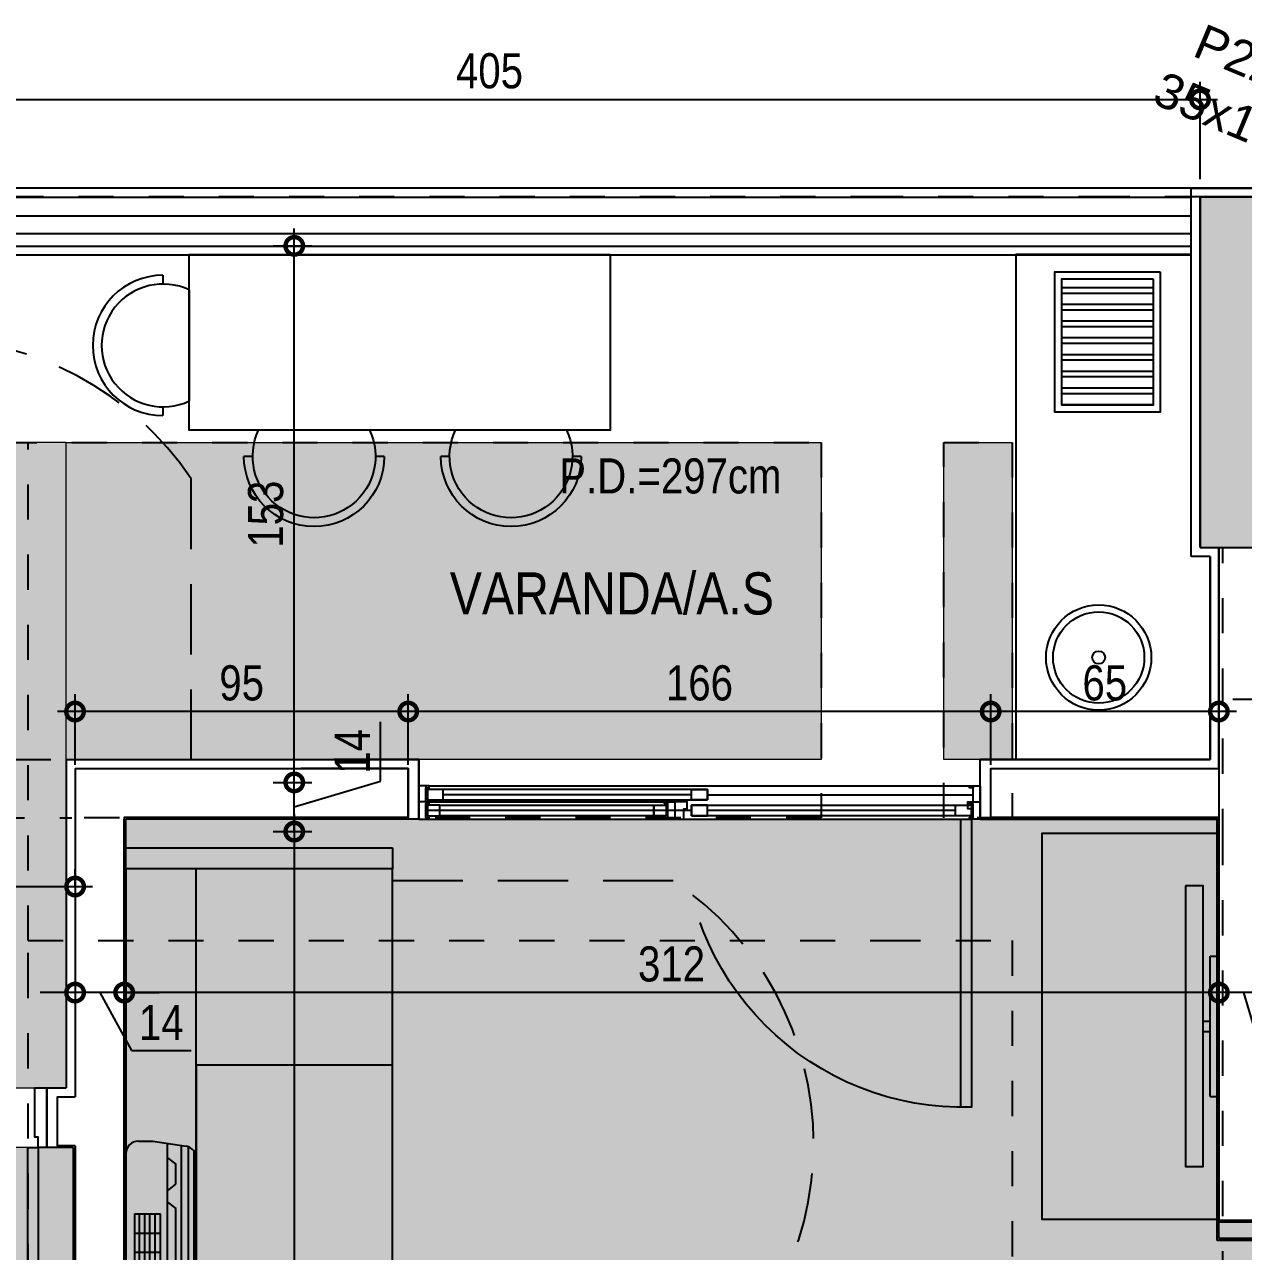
# Model space of a CAD drawing. Header units: metres. Extents: x -41 to 570, y -54 to 184.
# Drawn here: x 12.13 to 15.604, y 49.994 to 53.491 of the extents above; entities that cross this region are included whole.
import ezdxf
from ezdxf.enums import TextEntityAlignment as Align
from ezdxf.xclip import XClip

# ---------------------------------------------------------------- set-up
doc = ezdxf.new("R2010")
doc.units = ezdxf.units.M
doc.header["$XCLIPFRAME"] = 0
doc.linetypes.add('DASHEDX2', pattern=[1.5, 1, -0.5])
doc.linetypes.add('PUC$0$DASHEDX2', pattern=[1.5, 1, -0.5])
for name, color, linetype in [('1', 232, 'DASHEDX2'), ('12', 232, 'Continuous'), ('4', 2, 'Continuous'), ('9', 232, 'Continuous'), ('ARQ-DIM', 2, 'Continuous'), ('ARQ-TXT', 2, 'Continuous'), ('PUC$0$ARQ-ALV ACAB', 4, 'Continuous'), ('PUC$0$ARQ-ALV OSSO', 5, 'Continuous'), ('PUC$0$ARQ-AUX', 7, 'Continuous'), ('PUC$0$ARQ-AUX1', 1, 'Continuous'), ('PUC$0$ARQ-AUX1 @ 1', 1, 'Continuous'), ('PUC$0$ARQ-AUX2', 2, 'Continuous'), ('PUC$0$ARQ-CAX @ 1', 1, 'Continuous'), ('PUC$0$ARQ-ENCH', 1, 'Continuous'), ('PUC$0$ARQ-MOB', 7, 'Continuous'), ('PUC$0$ARQ-MOB @ 1', 7, 'Continuous'), ('PUC$0$ARQ-PRJ', 7, 'PUC$0$DASHEDX2'), ('PUC$0$MAUROAMARELO', 162, 'Continuous')]:
    doc.layers.add(name, color=color, linetype=linetype)
doc.layers.add('PUC$0$ARQ-FORRO', color=9, linetype='Continuous', lineweight=5)
doc.styles.add('Adesa', font='ARIALN.TTF')
doc.styles.get("Standard").update_dxf_attribs({"font": 'arial.ttf'})
doc.dimstyles.new('ADESA 1-0050', dxfattribs={"dimtxt": 0.1, "dimasz": 0.1, "dimexe": 0.05, "dimexo": 0.05, "dimgap": 0.03, "dimtad": 1, "dimdec": 1, "dimlfac": 100, "dimzin": 12, "dimtxsty": 'Adesa', "dimblk": 'DOTSMALL', "dimcen": 1, "dimdle": 0.05, "dimclrd": 1, "dimclre": 1, "dimclrt": 256, "dimazin": 3, "dimtm": 1e-09, "dimtfac": 1, "dimtdec": 1, "dimtmove": 1, "dimatfit": 0, "dimldrblk": 'DOTSMALL', "dimfxl": 0.8, "dimtvp": 2, "dimtolj": 1, "dimtzin": 0, "dimarcsym": 0})

# ---------------------------------------------------------------- blocks, each defined once
blk = doc.blocks.new('*U3362')
for points in [[(0, 0), (0, 0.8204), (-0.03, 0.8204), (-0.03, 0)], [(0.025, 0), (0, 0), (0, -0.03), (-0.01, -0.03), (-0.01, -0.17), (0.025, -0.17), (0.025, 0)], [(-0.845, 0), (-0.82, 0), (-0.82, -0.03), (-0.81, -0.03), (-0.81, -0.17), (-0.845, -0.17), (-0.845, 0)]]:
    blk.add_lwpolyline(points, close=True)
at = {"layer": 'PUC$0$ARQ-PRJ'}
blk.add_arc((-0.0237, 0.0242), 0.7967, 88.2987, 181.7401, dxfattribs=at)
blk = doc.blocks.new('*U3379')
at = {"color": 0, "linetype": 'ByBlock', "ltscale": 0.5}
for points in [[(0.02, -0.045), (0.03, -0.045), (0.03, -0.05), (0.02, -0.05), (0.02, -0.09), (0.03, -0.09), (0.03, -0.095), (0.02, -0.095), (0.02, -0.09), (0.03, -0.09), (0.03, -0.095), (0, -0.095), (0, 0), (0.03, 0), (0.03, -0.005), (0.02, -0.005), (0.02, -0.045)], [(1.58, -0.045), (1.57, -0.045), (1.57, -0.05), (1.58, -0.05), (1.58, -0.09), (1.57, -0.09), (1.57, -0.095), (1.58, -0.095), (1.58, -0.09), (1.57, -0.09), (1.57, -0.095), (1.6, -0.095), (1.6, 0), (1.57, 0), (1.57, -0.005), (1.58, -0.005), (1.58, -0.045)], [(0.025, -0.01), (0.07, -0.01), (0.07, -0.04), (0.025, -0.04)], [(0.8225, -0.01), (0.7775, -0.01), (0.7775, -0.04), (0.8225, -0.04)], [(0.7775, -0.055), (0.8225, -0.055), (0.8225, -0.085), (0.7775, -0.085)], [(1.575, -0.055), (1.53, -0.055), (1.53, -0.085), (1.575, -0.085)]]:
    blk.add_lwpolyline(points, close=True, dxfattribs=at)
at = {"color": 8, "linetype": 'ByBlock', "ltscale": 0.5}
for points in [[(1.57, 0), (0.03, 0)], [(0.8225, -0.025), (1.58, -0.025)], [(0.7775, -0.07), (0.02, -0.07)], [(1.57, -0.095), (0.03, -0.095)]]:
    blk.add_lwpolyline(points, dxfattribs=at)
at = {"color": 7, "linetype": 'ByBlock', "ltscale": 0.5}
for points in [[(0.8225, -0.01), (0.8225, -0.04), (0.025, -0.04), (0.025, -0.01)], [(0.7775, -0.055), (0.7775, -0.085), (1.575, -0.085), (1.575, -0.055)]]:
    blk.add_lwpolyline(points, close=True, dxfattribs=at)
for points in [[(0.07, -0.025), (0.7775, -0.025)], [(0.8225, -0.07), (1.53, -0.07)]]:
    blk.add_lwpolyline(points, dxfattribs=at)
blk = doc.blocks.new('PUC$0$pl apto tipo 1 puc')
at = {"layer": 'PUC$0$ARQ-ALV ACAB'}
for p, q in [((-30.7983, 3.0244, 0), (-26.7983, 3.0243, 0)), ((-26.7983, 2.8343, 0), (-30.7983, 2.8344, 0))]:
    blk.add_line(p, q, dxfattribs=at)
at = {"layer": 'PUC$0$ARQ-ALV ACAB', "elevation": 0}
for points in [[(-30.7983, 1.975), (-30.7983, 2.8352), (-30.7983, 2.8352), (-30.7983, 3.0244), (-31.1983, 3.0243), (-31.1983, 2.7546), (-31.4017, 2.7546), (-31.4017, 2.5747), (-31.2883, 2.5747)], [(-30.852, 1.396), (-30.852, 1.975)], [(-30.852, 1.975), (-30.7983, 1.975)], [(-31.0321, 1.795), (-31.0321, 0.1856), (-32.2266, 0.1856), (-32.2266, 0.2256), (-32.3866, 0.2256), (-32.3866, 0.1756), (-33.7899, 0.1756), (-33.7899, -0.0548), (-33.6399, -0.0548), (-33.6399, 0.0256), (-30.872, 0.0256)], [(-30.8721, 1.2258), (-30.1966, 1.2258), (-30.1966, 1.3958)], [(-30.852, 1.396), (-30.1966, 1.3958)], [(-27.592, 1.3958), (-28.5966, 1.3958), (-28.5966, 1.2258), (-27.762, 1.2258), (-27.762, 1.2258)], [(-27.592, 1.3958), (-27.592, 0.46)], [(-30.872, 0.0256), (-30.8721, 1.2258)], [(-27.612, 0.29), (-27.612, -0.6772), (-27.762, -0.6772), (-27.762, 1.2258)], [(-27.612, 0.29), (-27.5886, 0.29), (-27.5886, 0.29), (-27.5886, 0.29), (-27.537, 0.29), (-27.537, 0.46), (-27.592, 0.46)]]:
    blk.add_lwpolyline(points, dxfattribs=at)
at = {"layer": 'PUC$0$ARQ-ALV OSSO', "elevation": 0}
for points in [[(-30.8233, 2), (-30.8233, 2.8594), (-30.8233, 2.8594), (-30.8233, 2.9994), (-31.1733, 2.9993)], [(-30.8771, 1.371), (-30.8771, 2)], [(-30.8771, 1.2308), (-30.2266, 1.2308), (-30.2266, 1.3708), (-30.8771, 1.371)], [(-27.617, 1.3708), (-28.5666, 1.3708), (-28.5666, 1.2308), (-27.7571, 1.2308), (-27.757, 1.2258)], [(-27.617, 1.3708), (-27.617, 0.435)], [(-30.877, 0.0306), (-30.877, 1.2308)], [(-27.617, 0.295), (-27.617, -0.6722), (-27.757, -0.6722), (-27.757, 1.2258)], [(-31.0171, 1.0856), (-31.0171, 0.1706), (-32.2416, 0.1706), (-32.2416, 0.2206), (-32.3816, 0.2206), (-32.3816, 0.1706), (-33.7849, 0.1706), (-33.7849, -0.0498), (-33.6449, -0.0498), (-33.6449, 0.0306), (-30.877, 0.0306)], [(-27.617, 0.295), (-27.5886, 0.295), (-27.567, 0.295), (-27.567, 0.435), (-27.617, 0.435)]]:
    blk.add_lwpolyline(points, dxfattribs=at)
at = {"layer": 'PUC$0$ARQ-AUX', "elevation": 0}
for points in [[(-26.7983, 2.9993), (-30.7983, 2.9993)], [(-26.7983, 2.8593), (-30.7983, 2.8593)]]:
    blk.add_lwpolyline(points, dxfattribs=at)
at = {"layer": 'PUC$0$ARQ-AUX1'}
blk.add_lwpolyline([(-30.8233, 2.9993), (-30.8233, 2.9993)], close=True, dxfattribs=at)
at = {"layer": 'PUC$0$ARQ-AUX2', "elevation": 0}
for points in [[(-30.7983, 2.9445), (-26.7983, 2.9443)], [(-30.7983, 2.8945), (-26.7983, 2.8943)]]:
    blk.add_lwpolyline(points, dxfattribs=at)
at = {"layer": 'PUC$0$ARQ-AUX1 @ 1', "xscale": -1, "rotation": 180}
blk.add_blockref('*U3379', (-30.1966, 1.2258, 0), dxfattribs=at)
at = {"layer": 'PUC$0$ARQ-CAX @ 1', "rotation": 180}
blk.add_blockref('*U3362', (-27.512, 0.29, 0), dxfattribs=at)
blk = doc.blocks.new('*U3399')
for points in [[(-0.025, -0.1), (0, -0.1), (0, -0.07), (0.01, -0.07), (0.01, -0.05), (-0.025, -0.05), (-0.025, -0.1)], [(0.845, -0.1), (0.82, -0.1), (0.82, -0.07), (0.81, -0.07), (0.81, -0.05), (0.845, -0.05), (0.845, -0.1)], [(0, -0.1), (0, -0.9204), (0.03, -0.9204), (0.03, -0.1)]]:
    blk.add_lwpolyline(points, close=True)
at = {"layer": 'PUC$0$ARQ-PRJ'}
blk.add_arc((0.0237, -0.1242), 0.7967, 268.2987, 1.7401, dxfattribs=at)
blk = doc.blocks.new('*U3400')
at = {"color": 0, "linetype": 'ByBlock', "ltscale": 0.5}
for points in [[(0.02, -0.045), (0.02, -0.045), (0.02, -0.045), (0.02, -0.045), (0.02, -0.045), (0.02, -0.045), (0.02, -0.045), (0.02, -0.045), (0.02, -0.045), (0.03, -0.045), (0.03, -0.05), (0, -0.05), (0, 0), (0.03, 0), (0.03, -0.005), (0.02, -0.005), (0.02, -0.045)], [(0.71, -0.045), (0.71, -0.045), (0.71, -0.045), (0.71, -0.045), (0.71, -0.045), (0.71, -0.045), (0.71, -0.045), (0.71, -0.045), (0.71, -0.045), (0.7, -0.045), (0.7, -0.05), (0.73, -0.05), (0.73, 0), (0.7, 0), (0.7, -0.005), (0.71, -0.005), (0.71, -0.045)], [(0.025, -0.01), (0.06, -0.01), (0.06, -0.04), (0.025, -0.04)], [(0.705, -0.01), (0.67, -0.01), (0.67, -0.04), (0.705, -0.04)]]:
    blk.add_lwpolyline(points, close=True, dxfattribs=at)
at = {"color": 8, "linetype": 'ByBlock', "ltscale": 0.5}
for points in [[(0.7, 0), (0.03, 0)], [(0.7, -0.05), (0.03, -0.05)]]:
    blk.add_lwpolyline(points, dxfattribs=at)
at = {"color": 7, "linetype": 'ByBlock', "ltscale": 0.5}
blk.add_lwpolyline([(0.67, -0.01), (0.67, -0.04), (0.06, -0.04), (0.06, -0.01)], close=True, dxfattribs=at)
blk.add_lwpolyline([(0.06, -0.025), (0.67, -0.025)], dxfattribs=at)
blk = doc.blocks.new('PUC$0$ARQ-LAY-SOF')
at = {"layer": 'PUC$0$ARQ-MOB'}
for points in [[(0.2, 1.74), (0.2, 0.06), (0, 0.06), (0, 1.74)], [(0.76, 1.74), (0.76, 0.06), (0, 0.06), (0, 1.74)], [(0.76, 1.74), (0.76, 1.18), (0.2, 1.18), (0.2, 1.74)], [(0.76, 1.18), (0.76, 0.62), (0.2, 0.62), (0.2, 1.18)], [(0.76, 0), (0.76, 0.06), (0, 0.06), (0, 0)]]:
    blk.add_lwpolyline(points, close=True, dxfattribs=at)
blk = doc.blocks.new('PUC$0$BCO')
at = {"layer": 'PUC$0$ARQ-MOB'}
blk.add_line((-0.1581, 0), (0.1581, 0), dxfattribs=at)
for points in [[(-0.2, -0.075), (-0.175, -0.075)], [(0.175, -0.075), (0.2, -0.075)]]:
    blk.add_lwpolyline(points, dxfattribs=at)
for radius, start, end in [(0.175, 154.6231, 25.3769), (0.2, 180, 0)]:
    blk.add_arc((0, -0.075), radius, start, end, dxfattribs=at)
blk = doc.blocks.new('*U3414')
for p, q in [((-0.2, -0.02), (-0.2, 0)), ((0.2, -0.02), (0.2, 0)), ((-0.015, -0.04), (-0.015, -0.02)), ((0.015, -0.04), (0.015, -0.02))]:
    blk.add_line(p, q)
for points in [[(0.2, 0), (-0.2, 0)], [(0.2, -0.02), (-0.2, -0.02)]]:
    blk.add_lwpolyline(points)
blk.add_lwpolyline([(-0.4, -0.09), (0.4, -0.09), (0.4, -0.04), (-0.4, -0.04)], close=True)
blk = doc.blocks.new('PUC$0$layout pcd puc 1')
at = {"layer": 'PUC$0$ARQ-MOB'}
h = blk.add_hatch(dxfattribs=at)
h.set_pattern_fill('ANSI32', color=256, scale=0.005, angle=225)
h.set_pattern_definition([(180, (233.552257, -12.212465), (-3e-18, -0.047625), []), (180, (233.53638, -12.19659), (-3e-18, -0.047625), [])])
h.paths.add_polyline_path([(5.679, -0.1915), (5.679, 0.1685), (5.939, 0.1685), (5.9389, -0.1915)])
blk.add_lwpolyline([(5.4962, 1.3892), (5.9962, 1.3892), (5.9962, 2.4892), (5.4962, 2.4892)], close=True, dxfattribs=at)
at = {"layer": 'PUC$0$ARQ-MOB', "elevation": 0}
blk.add_lwpolyline([(5.5699, 0.5999), (5.57, -0.2602), (6.0699, -0.2603), (6.0699, 1.1792)], dxfattribs=at)
for points in [[(7.2257, -0.2601), (7.2257, 0.2399), (8.4257, 0.2399), (8.4257, -0.2601)], [(5.659, -0.2115), (5.659, 0.1885), (5.959, 0.1885), (5.9589, -0.2115)], [(5.679, -0.1915), (5.679, 0.1685), (5.939, 0.1685), (5.9389, -0.1915)]]:
    blk.add_lwpolyline(points, close=True, dxfattribs=at)
at = {"layer": 'PUC$0$ARQ-MOB'}
for radius in [0.15, 0.13, 0.0184]:
    blk.add_circle((5.8338, 0.8881, 0), radius, dxfattribs=at)
at = {"layer": 'PUC$0$ARQ-MOB', "xscale": -1}
blk.add_blockref('PUC$0$ARQ-LAY-SOF', (8.6062, 1.4301, 0), dxfattribs=at)
at = {"layer": 'PUC$0$ARQ-MOB', "xscale": -1, "rotation": 180}
for p in [(7.5086, 0.2399, 0), (8.0699, 0.2399, 0)]:
    blk.add_blockref('PUC$0$BCO', p, dxfattribs=at)
at = {"layer": 'PUC$0$ARQ-MOB', "rotation": 90}
blk.add_blockref('PUC$0$BCO', (8.4257, -0.0013, 0), dxfattribs=at)
at = {"layer": 'PUC$0$ARQ-MOB @ 1', "rotation": 90}
blk.add_blockref('*U3414', (5.4962, 1.9392), dxfattribs=at)
blk = doc.blocks.new('PUC$0$pl forro pcd 1')
at = {"layer": 'PUC$0$ARQ-FORRO'}
h = blk.add_hatch(color=256, dxfattribs=at)
h.dxf.hatch_style = 1
h.paths.add_polyline_path([(5.5499, 2.6849), (5.5499, 1.825), (5.4961, 1.825), (5.4961, 0), (2.7283, 0), (2.7283, -0.953), (5.4961, -0.953), (5.4961, -2.1008), (8.6061, -2.1008), (8.6061, -0.1978), (8.7561, -0.1978), (8.7561, -1.165), (10.5799, -1.165), (10.5799, 1.43), (9.6886, 1.43), (9.6886, 2.685)])
h = blk.add_hatch(color=256, dxfattribs=at)
h.dxf.hatch_style = 1
h.paths.add_polyline_path([(6.275, -3.175), (6.08, -3.175), (6.08, -2.2708), (6.275, -2.2708)])
h.paths.add_polyline_path([(8.7761, -3.175), (6.625, -3.175), (6.625, -2.2708), (8.7761, -2.2708)])
h.paths.add_polyline_path([(9.7011, -1.335), (8.7761, -1.335), (8.7761, -3.175), (9.7011, -3.175)])
h.paths.add_polyline_path([(9.7011, -1.335), (9.7011, -3.7093), (10.5699, -3.7093), (10.5696, -1.6508), (9.8796, -1.6508), (9.8796, -1.335)])
h.paths.add_polyline_path([(10.269, -2.5093), (10.519, -2.5093), (10.519, -2.8093), (10.269, -2.8093)], flags=16)
blk.add_lwpolyline([(5.5499, 2.6849), (5.5499, 1.825), (5.4961, 1.825), (5.4961, 0), (2.7283, 0), (2.7283, -0.953), (5.4961, -0.953), (5.4961, -2.1008), (8.6061, -2.1008), (8.6061, -0.1978), (8.7561, -0.1978), (8.7561, -1.165), (10.5799, -1.165), (10.5799, 1.43), (9.6886, 1.43), (9.6886, 2.685)], close=True, dxfattribs=at)
at = {"layer": 'PUC$0$ARQ-FORRO', "elevation": 0}
for points in [[(9.7011, -1.335), (8.7761, -1.335), (8.7761, -3.175), (9.7011, -3.175)], [(6.275, -3.175), (6.08, -3.175), (6.08, -2.2708), (6.275, -2.2708)], [(8.7761, -3.175), (6.625, -3.175), (6.625, -2.2708), (8.7761, -2.2708)]]:
    blk.add_lwpolyline(points, close=True, dxfattribs=at)
blk = doc.blocks.new('PUC$0$Q2')
at = {"layer": 'PUC$0$MAUROAMARELO'}
for p, q in [((244.127, -387.0957), (243.2763, -387.0957)), ((243.2266, -387.22), (243.2413, -387.125)), ((244.1601, -387.1183), (243.2432, -387.1183)), ((244.1482, -387.1027), (243.2551, -387.1027)), ((244.1766, -387.22), (244.162, -387.125)), ((244.1641, -387.1387), (243.239, -387.1387)), ((243.274, -387.1785), (243.2923, -387.1547)), ((243.3497, -387.1547), (243.2923, -387.1547)), ((243.368, -387.1785), (243.3497, -387.1547)), ((243.4003, -387.1785), (243.4186, -387.1547)), ((243.7159, -387.1547), (243.4186, -387.1547)), ((243.7342, -387.1785), (243.7159, -387.1547)), ((243.7684, -387.1785), (243.7867, -387.1547)), ((244.0841, -387.1547), (243.7867, -387.1547)), ((244.1024, -387.1785), (244.0841, -387.1547)), ((244.1703, -387.1785), (243.2323, -387.1785)), ((243.798, -387.1987), (243.4341, -387.1987)), ((243.4341, -387.2718), (243.4341, -387.1987)), ((243.4888, -387.2718), (243.4888, -387.1987)), ((243.5435, -387.2718), (243.5435, -387.1987)), ((243.5983, -387.2718), (243.5983, -387.1987)), ((243.653, -387.2718), (243.653, -387.1987)), ((243.7077, -387.2718), (243.7077, -387.1987)), ((243.7624, -387.2718), (243.7624, -387.1987)), ((243.798, -387.2718), (243.798, -387.1987)), ((244.1264, -387.1987), (243.798, -387.1987)), ((243.8527, -387.2718), (243.8527, -387.1987)), ((243.9074, -387.2718), (243.9074, -387.1987)), ((243.9622, -387.2718), (243.9622, -387.1987)), ((244.0169, -387.2718), (244.0169, -387.1987)), ((244.0716, -387.2718), (244.0716, -387.1987)), ((244.1264, -387.2718), (244.1264, -387.1987)), ((243.2266, -387.2614), (243.2266, -387.22)), ((243.5968, -387.2135), (243.4341, -387.2135)), ((243.5968, -387.2283), (243.4341, -387.2283)), ((243.6599, -387.2135), (243.5968, -387.2135)), ((243.6599, -387.2283), (243.5968, -387.2283)), ((243.723, -387.2135), (243.6599, -387.2135)), ((243.723, -387.2283), (243.6599, -387.2283)), ((243.7624, -387.2135), (243.723, -387.2135)), ((243.7624, -387.2283), (243.723, -387.2283)), ((243.906, -387.2135), (243.798, -387.2135)), ((243.906, -387.2283), (243.798, -387.2283)), ((243.9691, -387.2135), (243.906, -387.2135)), ((243.9691, -387.2283), (243.906, -387.2283)), ((244.0322, -387.2135), (243.9691, -387.2135)), ((244.0322, -387.2283), (243.9691, -387.2283)), ((244.1264, -387.2135), (244.0322, -387.2135)), ((244.1264, -387.2283), (244.0322, -387.2283)), ((244.1766, -387.2614), (244.1766, -387.22)), ((243.5968, -387.2431), (243.4341, -387.2431)), ((243.5968, -387.2578), (243.4341, -387.2578)), ((243.798, -387.2718), (243.4341, -387.2718)), ((243.6599, -387.2431), (243.5968, -387.2431)), ((243.6599, -387.2578), (243.5968, -387.2578)), ((243.723, -387.2431), (243.6599, -387.2431)), ((243.723, -387.2578), (243.6599, -387.2578)), ((243.7624, -387.2431), (243.723, -387.2431)), ((243.7624, -387.2578), (243.723, -387.2578)), ((243.906, -387.2431), (243.798, -387.2431)), ((243.906, -387.2578), (243.798, -387.2578)), ((244.1264, -387.2718), (243.798, -387.2718)), ((243.9691, -387.2431), (243.906, -387.2431)), ((243.9691, -387.2578), (243.906, -387.2578)), ((244.0322, -387.2431), (243.9691, -387.2431)), ((244.0322, -387.2578), (243.9691, -387.2578)), ((244.1264, -387.2431), (244.0322, -387.2431)), ((244.1264, -387.2578), (244.0322, -387.2578)), ((244.1411, -387.2969), (243.2621, -387.2969))]:
    blk.add_line(p, q, dxfattribs=at)
for centre, start, end in [((243.2763, -387.1312), 90, 170), ((244.127, -387.1312), 10, 90), ((243.2621, -387.2614), 180, 270), ((244.1411, -387.2614), 270, 0)]:
    blk.add_arc(centre, 0.0355, start, end, dxfattribs=at)
blk = doc.blocks.new('PUC$0$A$C2e7cd6c0')
at = {"layer": 'PUC$0$MAUROAMARELO', "rotation": 90.00000000000001}
blk.add_blockref('PUC$0$Q2', (-389.2856, -240.6759), dxfattribs=at)
blk = doc.blocks.new('PUC')
at = {"layer": 'PUC$0$ARQ-ALV ACAB'}
for points, elevation in [([(-15.5288, -51.2257), (-15.5288, -50.078), (-18.2966, -50.078), (-18.2966, -50.045)], 0), ([(-14.8534, -51.2257), (-15.5288, -51.2257)], 0), ([(-14.8534, -51.2257), (-14.8534, -51.3958)], 0), ([(-13.2534, -51.2257), (-13.2534, -51.3958)], 0), ([(-13.2534, -51.2257), (-13.0784, -51.2257)], 0), ([(-14.8534, -51.3958), (-15.5088, -51.3958)], 0), ([(-15.5088, -51.975), (-15.5088, -51.3958)], 0), ([(-13.2534, -51.3958), (-13.0111, -51.3958)], 0), ([(-13.8378, -53.0251), (-21.005, -53.025)], 0.0001)]:
    blk.add_lwpolyline(points, dxfattribs=dict(at, elevation=elevation))
at = {"layer": 'PUC$0$ARQ-ALV OSSO', "elevation": 0}
for points in [[(-15.5338, -50.083), (-18.3016, -50.083), (-18.3016, -50.05)], [(-15.5338, -52), (-15.5338, -50.083)], [(-14.8834, -51.2307), (-15.5338, -51.2307)], [(-14.8834, -51.2307), (-14.8834, -51.3708)], [(-13.2234, -51.2307), (-13.2234, -51.3708)], [(-13.2234, -51.2307), (-13.1503, -51.2307)], [(-14.8834, -51.3708), (-15.5338, -51.3708)], [(-13.2234, -51.3708), (-12.9186, -51.3708)]]:
    blk.add_lwpolyline(points, dxfattribs=at)
at = {"layer": 'PUC$0$ARQ-PRJ', "ltscale": 0.2, "elevation": 0}
blk.add_lwpolyline([(-13.9788, -49.5512), (-13.1788, -49.5512), (-13.1788, -51.0512), (-13.9788, -51.0512, -0.533333)], format="xyb", close=True, dxfattribs=at)
at = {"layer": 'PUC$0$ARQ-PRJ', "ltscale": 0.2}
blk.add_lwpolyline([(-11.1052, -52.1957), (-11.1052, -51.3957), (-12.6052, -51.3957), (-12.6052, -52.1957, 0.533333)], format="xyb", close=True, dxfattribs=at)
at = {"layer": 'PUC$0$ARQ-ALV OSSO', "xscale": -1, "rotation": 180}
blk.add_blockref('PUC$0$pl apto tipo 1 puc', (15.3432, -50), dxfattribs=at)
at = {"layer": 'PUC$0$ARQ-CAX @ 1', "xscale": -1, "rotation": 180}
blk.add_blockref('*U3399', (-14.8284, -51.3257, 0), dxfattribs=at)
at = {"layer": 'PUC$0$ARQ-CAX @ 1'}
blk.add_blockref('*U3400', (-13.9834, -51.2257, 0), dxfattribs=at)
at = {"layer": 'PUC$0$ARQ-ENCH'}
blk.add_blockref('PUC$0$A$C2e7cd6c0', (-10.43, -52.8592, 0), dxfattribs=at)
at = {"layer": 'PUC$0$ARQ-FORRO'}
blk.add_blockref('PUC$0$pl forro pcd 1', (-21.0249, -49.125, 0), dxfattribs=at)
at = {"layer": 'PUC$0$ARQ-MOB'}
blk.add_blockref('PUC$0$layout pcd puc 1', (-21.025, -52.5749, 0), dxfattribs=at)
blk = doc.blocks.new('_DotSmall')
at = {"color": 0, "linetype": 'ByBlock', "const_width": 0.5}
blk.add_lwpolyline([(-0.0625, 0, 1), (0.0625, 0, 1)], format="xyb", close=True, dxfattribs=at)
blk = doc.blocks.new('*D201')
at = {"layer": 'ARQ-DIM', "color": 1, "lineweight": -2, "transparency": 16777216}
for p, q in [((11.43, 53.0492), (11.43, 53.3273)), ((15.48, 53.05), (15.48, 53.3273)), ((11.38, 53.2773), (15.53, 53.2773))]:
    blk.add_line(p, q, dxfattribs=at)
at = {"layer": 'Defpoints', "color": 0, "transparency": 16777216}
for p in [(15.48, 53.2773), (11.43, 52.9992, 0), (15.48, 53)]:
    blk.add_point(p, dxfattribs=at)
at = {"layer": 'ARQ-DIM', "color": 1, "lineweight": -2, "transparency": 16777216, "xscale": 0.1, "yscale": 0.1, "zscale": 0.1, "rotation": 180}
blk.add_blockref('_DotSmall', (11.43, 53.2773), dxfattribs=at)
at = {"layer": 'ARQ-DIM', "color": 1, "lineweight": -2, "transparency": 16777216, "xscale": 0.1, "yscale": 0.1, "zscale": 0.1}
blk.add_blockref('_DotSmall', (15.48, 53.2773), dxfattribs=at)
at = {"layer": 'ARQ-DIM', "transparency": 16777216, "insert": (13.455, 53.3584), "char_height": 0.1, "attachment_point": 5, "style": 'Adesa'}
blk.add_mtext('\\A1;405', dxfattribs=at)
blk = doc.blocks.new('*D266')
at = {"layer": 'ARQ-DIM', "color": 1, "lineweight": -2, "transparency": 16777216}
for p, q in [((15.5338, 50.8695), (15.5338, 50.6818)), ((15.6738, 50.8695), (15.6738, 50.6818)), ((15.5338, 50.7318), (15.4338, 50.7318)), ((15.6738, 50.7318), (15.5338, 50.7318)), ((15.6738, 50.7318), (15.5338, 50.7318)), ((15.6038, 50.7318), (15.6775, 50.4861)), ((15.6738, 50.7318), (15.7738, 50.7318)), ((15.6775, 50.4861), (15.847, 50.4861))]:
    blk.add_line(p, q, dxfattribs=at)
at = {"layer": 'Defpoints', "color": 0, "transparency": 16777216}
for p in [(15.5338, 50.9195, 0), (15.6738, 50.9195, 0), (15.5338, 50.7318)]:
    blk.add_point(p, dxfattribs=at)
at = {"layer": 'ARQ-DIM', "color": 1, "lineweight": -2, "transparency": 16777216, "xscale": 0.1, "yscale": 0.1, "zscale": 0.1}
blk.add_blockref('_DotSmall', (15.5338, 50.7318), dxfattribs=at)
at = {"layer": 'ARQ-DIM', "color": 1, "lineweight": -2, "transparency": 16777216, "xscale": 0.1, "yscale": 0.1, "zscale": 0.1, "rotation": 180}
blk.add_blockref('_DotSmall', (15.6738, 50.7318), dxfattribs=at)
at = {"layer": 'ARQ-DIM', "transparency": 16777216, "insert": (15.7622, 50.5664), "char_height": 0.1, "attachment_point": 5, "style": 'Adesa'}
blk.add_mtext('\\A1;14', dxfattribs=at)
blk = doc.blocks.new('*D267')
at = {"layer": 'ARQ-DIM', "color": 1, "lineweight": -2, "transparency": 16777216}
for p, q in [((12.4138, 50.8695), (12.4138, 50.6818)), ((15.5338, 50.8695), (15.5338, 50.6818)), ((15.5838, 50.7318), (12.3638, 50.7318))]:
    blk.add_line(p, q, dxfattribs=at)
at = {"layer": 'Defpoints', "color": 0, "transparency": 16777216}
for p in [(12.4138, 50.9195, 0), (15.5338, 50.9195, 0), (12.4138, 50.7318)]:
    blk.add_point(p, dxfattribs=at)
at = {"layer": 'ARQ-DIM', "color": 1, "lineweight": -2, "transparency": 16777216, "xscale": 0.1, "yscale": 0.1, "zscale": 0.1, "rotation": 180}
blk.add_blockref('_DotSmall', (12.4138, 50.7318), dxfattribs=at)
at = {"layer": 'ARQ-DIM', "color": 1, "lineweight": -2, "transparency": 16777216, "xscale": 0.1, "yscale": 0.1, "zscale": 0.1}
blk.add_blockref('_DotSmall', (15.5338, 50.7318), dxfattribs=at)
at = {"layer": 'ARQ-DIM', "transparency": 16777216, "insert": (13.9738, 50.8128), "char_height": 0.1, "attachment_point": 5, "style": 'Adesa'}
blk.add_mtext('\\A1;312', dxfattribs=at)
blk = doc.blocks.new('*D268')
at = {"layer": 'ARQ-DIM', "color": 1, "lineweight": -2, "transparency": 16777216}
for p, q in [((12.274, 50.8695), (12.274, 50.6818)), ((12.414, 50.8695), (12.414, 50.6818)), ((12.274, 50.7318), (12.174, 50.7318)), ((12.414, 50.7318), (12.274, 50.7318)), ((12.414, 50.7318), (12.274, 50.7318)), ((12.344, 50.7318), (12.4349, 50.5664)), ((12.414, 50.7318), (12.514, 50.7318)), ((12.4349, 50.5664), (12.6044, 50.5664))]:
    blk.add_line(p, q, dxfattribs=at)
at = {"layer": 'Defpoints', "color": 0, "transparency": 16777216}
for p in [(12.274, 50.9195, 0), (12.414, 50.9195, 0), (12.274, 50.7318)]:
    blk.add_point(p, dxfattribs=at)
at = {"layer": 'ARQ-DIM', "color": 1, "lineweight": -2, "transparency": 16777216, "xscale": 0.1, "yscale": 0.1, "zscale": 0.1}
blk.add_blockref('_DotSmall', (12.274, 50.7318), dxfattribs=at)
at = {"layer": 'ARQ-DIM', "color": 1, "lineweight": -2, "transparency": 16777216, "xscale": 0.1, "yscale": 0.1, "zscale": 0.1, "rotation": 180}
blk.add_blockref('_DotSmall', (12.414, 50.7318), dxfattribs=at)
at = {"layer": 'ARQ-DIM', "transparency": 16777216, "insert": (12.5196, 50.6466), "char_height": 0.1, "attachment_point": 5, "style": 'Adesa'}
blk.add_mtext('\\A1;14', dxfattribs=at)
blk = doc.blocks.new('*D274')
at = {"layer": 'ARQ-DIM', "color": 1, "lineweight": -2, "transparency": 16777216}
for p, q in [((12.8986, 51.2407), (12.8986, 46.3844)), ((12.8383, 51.1907), (12.9486, 51.1907)), ((12.8383, 46.4344), (12.9486, 46.4344))]:
    blk.add_line(p, q, dxfattribs=at)
at = {"layer": 'Defpoints', "color": 0, "transparency": 16777216}
for p in [(12.7883, 51.1907, 0), (12.7883, 46.4344, 0), (12.8986, 46.4344)]:
    blk.add_point(p, dxfattribs=at)
at = {"layer": 'ARQ-DIM', "color": 1, "lineweight": -2, "transparency": 16777216, "xscale": 0.1, "yscale": 0.1, "zscale": 0.1}
for p, rotation in [((12.8986, 51.1907), 90), ((12.8986, 46.4344), 270)]:
    blk.add_blockref('_DotSmall', p, dxfattribs=dict(at, rotation=rotation))
at = {"layer": 'ARQ-DIM', "transparency": 16777216, "insert": (12.8175, 48.8126), "char_height": 0.1, "attachment_point": 5, "rotation": 90, "style": 'Adesa'}
blk.add_mtext('\\A1;476', dxfattribs=at)
blk = doc.blocks.new('*D275')
at = {"layer": 'ARQ-DIM', "color": 1, "lineweight": -2, "transparency": 16777216}
for p, q in [((13.1442, 51.3344), (13.1442, 51.5039)), ((12.8986, 51.3308), (12.8986, 51.4308)), ((12.8986, 51.2608), (13.1442, 51.3344)), ((12.8383, 51.3308), (12.9486, 51.3308)), ((12.8986, 51.1907), (12.8986, 51.3308)), ((12.8986, 51.1907), (12.8986, 51.3308)), ((12.8383, 51.1907), (12.9486, 51.1907)), ((12.8986, 51.1907), (12.8986, 51.0907))]:
    blk.add_line(p, q, dxfattribs=at)
at = {"layer": 'Defpoints', "color": 0, "transparency": 16777216}
for p in [(12.7883, 51.3308, 0), (12.8986, 51.3308), (12.7883, 51.1907, 0)]:
    blk.add_point(p, dxfattribs=at)
at = {"layer": 'ARQ-DIM', "color": 1, "lineweight": -2, "transparency": 16777216, "xscale": 0.1, "yscale": 0.1, "zscale": 0.1}
for p, rotation in [((12.8986, 51.3308), 270), ((12.8986, 51.1907), 90)]:
    blk.add_blockref('_DotSmall', p, dxfattribs=dict(at, rotation=rotation))
at = {"layer": 'ARQ-DIM', "transparency": 16777216, "insert": (13.064, 51.4192), "char_height": 0.1, "attachment_point": 5, "rotation": 90, "style": 'Adesa'}
blk.add_mtext('\\A1;14', dxfattribs=at)
blk = doc.blocks.new('*D276')
at = {"layer": 'ARQ-DIM', "color": 1, "lineweight": -2, "transparency": 16777216}
for p, q in [((12.8986, 51.2808), (12.8986, 52.91)), ((12.8383, 52.86), (12.9486, 52.86)), ((12.8383, 51.3308), (12.9486, 51.3308))]:
    blk.add_line(p, q, dxfattribs=at)
at = {"layer": 'Defpoints', "color": 0, "transparency": 16777216}
for p in [(12.7883, 52.86, 0), (12.8986, 52.86), (12.7883, 51.3308, 0)]:
    blk.add_point(p, dxfattribs=at)
at = {"layer": 'ARQ-DIM', "color": 1, "lineweight": -2, "transparency": 16777216, "xscale": 0.1, "yscale": 0.1, "zscale": 0.1}
for p, rotation in [((12.8986, 52.86), 90), ((12.8986, 51.3308), 270)]:
    blk.add_blockref('_DotSmall', p, dxfattribs=dict(at, rotation=rotation))
at = {"layer": 'ARQ-DIM', "transparency": 16777216, "insert": (12.8175, 52.0954), "char_height": 0.1, "attachment_point": 5, "rotation": 90, "style": 'Adesa'}
blk.add_mtext('\\A1;153', dxfattribs=at)
blk = doc.blocks.new('*D277')
at = {"layer": 'ARQ-DIM', "color": 1, "lineweight": -2, "transparency": 16777216}
for p, q in [((11.1203, 50.7739), (11.1203, 51.084)), ((12.274, 51.0319), (12.274, 51.084)), ((11.0703, 51.034), (12.324, 51.034))]:
    blk.add_line(p, q, dxfattribs=at)
at = {"layer": 'Defpoints', "color": 0, "transparency": 16777216}
for p in [(12.274, 51.034), (12.274, 50.9819, 0), (11.1203, 50.7239, 0)]:
    blk.add_point(p, dxfattribs=at)
at = {"layer": 'ARQ-DIM', "color": 1, "lineweight": -2, "transparency": 16777216, "xscale": 0.1, "yscale": 0.1, "zscale": 0.1, "rotation": 180}
blk.add_blockref('_DotSmall', (11.1203, 51.034), dxfattribs=at)
at = {"layer": 'ARQ-DIM', "color": 1, "lineweight": -2, "transparency": 16777216, "xscale": 0.1, "yscale": 0.1, "zscale": 0.1}
blk.add_blockref('_DotSmall', (12.274, 51.034), dxfattribs=at)
at = {"layer": 'ARQ-DIM', "transparency": 16777216, "insert": (11.6972, 51.1151), "char_height": 0.1, "attachment_point": 5, "style": 'Adesa'}
blk.add_mtext('\\A1;115', dxfattribs=at)
blk = doc.blocks.new('*D294')
at = {"layer": 'ARQ-DIM', "color": 1, "lineweight": -2, "transparency": 16777216}
for p, q in [((15.6738, 51.5897), (15.6738, 51.5172)), ((15.84, 51.5897), (15.84, 51.5172)), ((15.6738, 51.5672), (15.5738, 51.5672)), ((15.6738, 51.5672), (15.84, 51.5672)), ((15.6738, 51.5672), (15.84, 51.5672)), ((15.7569, 51.5672), (15.8306, 51.3216)), ((15.84, 51.5672), (15.94, 51.5672)), ((15.8306, 51.3216), (16.0003, 51.3216))]:
    blk.add_line(p, q, dxfattribs=at)
at = {"layer": 'Defpoints', "color": 0, "transparency": 16777216}
for p in [(15.6738, 51.6397, 0), (15.84, 51.6397), (15.84, 51.5672)]:
    blk.add_point(p, dxfattribs=at)
at = {"layer": 'ARQ-DIM', "color": 1, "lineweight": -2, "transparency": 16777216, "xscale": 0.1, "yscale": 0.1, "zscale": 0.1}
blk.add_blockref('_DotSmall', (15.6738, 51.5672), dxfattribs=at)
at = {"layer": 'ARQ-DIM', "color": 1, "lineweight": -2, "transparency": 16777216, "xscale": 0.1, "yscale": 0.1, "zscale": 0.1, "rotation": 180}
blk.add_blockref('_DotSmall', (15.84, 51.5672), dxfattribs=at)
at = {"layer": 'ARQ-DIM', "transparency": 16777216, "insert": (15.9155, 51.4018), "char_height": 0.1, "attachment_point": 5, "style": 'Adesa'}
blk.add_mtext('\\A1;17', dxfattribs=at)
blk = doc.blocks.new('*D312')
at = {"layer": 'ARQ-DIM', "color": 1, "lineweight": -2, "transparency": 16777216}
for p, q in [((14.8834, 51.3807), (14.8834, 51.5828)), ((15.5338, 51.3809), (15.5338, 51.5828)), ((15.5838, 51.5328), (14.8334, 51.5328))]:
    blk.add_line(p, q, dxfattribs=at)
at = {"layer": 'Defpoints', "color": 0, "transparency": 16777216}
for p in [(14.8834, 51.5328), (14.8834, 51.3307, 0), (15.5338, 51.3309, 0)]:
    blk.add_point(p, dxfattribs=at)
at = {"layer": 'ARQ-DIM', "color": 1, "lineweight": -2, "transparency": 16777216, "xscale": 0.1, "yscale": 0.1, "zscale": 0.1, "rotation": 180}
blk.add_blockref('_DotSmall', (14.8834, 51.5328), dxfattribs=at)
at = {"layer": 'ARQ-DIM', "color": 1, "lineweight": -2, "transparency": 16777216, "xscale": 0.1, "yscale": 0.1, "zscale": 0.1}
blk.add_blockref('_DotSmall', (15.5338, 51.5328), dxfattribs=at)
at = {"layer": 'ARQ-DIM', "transparency": 16777216, "insert": (15.2086, 51.6139), "char_height": 0.1, "attachment_point": 5, "style": 'Adesa'}
blk.add_mtext('\\A1;65', dxfattribs=at)
blk = doc.blocks.new('*D313')
at = {"layer": 'ARQ-DIM', "color": 1, "lineweight": -2, "transparency": 16777216}
for p, q in [((13.2234, 51.3808), (13.2234, 51.5828)), ((14.8834, 51.3807), (14.8834, 51.5828)), ((14.9334, 51.5328), (13.1734, 51.5328))]:
    blk.add_line(p, q, dxfattribs=at)
at = {"layer": 'Defpoints', "color": 0, "transparency": 16777216}
for p in [(13.2234, 51.5328), (13.2234, 51.3308, 0), (14.8834, 51.3307, 0)]:
    blk.add_point(p, dxfattribs=at)
at = {"layer": 'ARQ-DIM', "color": 1, "lineweight": -2, "transparency": 16777216, "xscale": 0.1, "yscale": 0.1, "zscale": 0.1, "rotation": 180}
blk.add_blockref('_DotSmall', (13.2234, 51.5328), dxfattribs=at)
at = {"layer": 'ARQ-DIM', "color": 1, "lineweight": -2, "transparency": 16777216, "xscale": 0.1, "yscale": 0.1, "zscale": 0.1}
blk.add_blockref('_DotSmall', (14.8834, 51.5328), dxfattribs=at)
at = {"layer": 'ARQ-DIM', "transparency": 16777216, "insert": (14.0534, 51.6139), "char_height": 0.1, "attachment_point": 5, "style": 'Adesa'}
blk.add_mtext('\\A1;166', dxfattribs=at)
blk = doc.blocks.new('*D86')
at = {"layer": 'ARQ-DIM', "color": 1, "lineweight": -2, "transparency": 16777216}
for p, q in [((12.2738, 51.3808), (12.2738, 51.5828)), ((13.2234, 51.3808), (13.2234, 51.5828)), ((13.2734, 51.5328), (12.2238, 51.5328))]:
    blk.add_line(p, q, dxfattribs=at)
at = {"layer": 'Defpoints', "color": 0, "transparency": 16777216}
for p in [(12.2738, 51.5328), (12.2738, 51.3308, 0), (13.2234, 51.3308, 0)]:
    blk.add_point(p, dxfattribs=at)
at = {"layer": 'ARQ-DIM', "color": 1, "lineweight": -2, "transparency": 16777216, "xscale": 0.1, "yscale": 0.1, "zscale": 0.1, "rotation": 180}
blk.add_blockref('_DotSmall', (12.2738, 51.5328), dxfattribs=at)
at = {"layer": 'ARQ-DIM', "color": 1, "lineweight": -2, "transparency": 16777216, "xscale": 0.1, "yscale": 0.1, "zscale": 0.1}
blk.add_blockref('_DotSmall', (13.2234, 51.5328), dxfattribs=at)
at = {"layer": 'ARQ-DIM', "transparency": 16777216, "insert": (12.7486, 51.6139), "char_height": 0.1, "attachment_point": 5, "style": 'Adesa'}
blk.add_mtext('\\A1;95', dxfattribs=at)
blk = doc.blocks.new('est-lo-08-6sa-r00')
at = {"layer": '4'}
h = blk.add_hatch(color=8, dxfattribs=at)
h.dxf.hatch_style = 1
h.paths.add_polyline_path([(72.453596, -775.948263), (89.987707, -768.630138), (31.827874, -629.280097), (14.293763, -636.598222)], flags=17)
h.paths.add_polyline_path([(-113.904934, -1069.376461), (37.44213, -1006.209491), (30.123852, -988.675012), (-103.689101, -1044.523858), (-278.930329, -624.648636), (-286.248454, -607.114525), (-286.248475, -607.114534), (-307.05579, -557.260535), (-324.58988, -564.57865)])
h.paths.add_polyline_path([(-3206.956631, -1758.910157), (-3258.953832, -1634.325684), (-3291.25351, -1647.80644), (-3239.256309, -1772.390913)])
h.paths.add_polyline_path([(-2993.189754, -2271.092218), (-3020.151167, -2206.492821), (-3034.916841, -2212.655496), (-3140.452498, -1959.793707), (-3125.686931, -1953.631076), (-3148.796798, -1898.260198), (-3181.096477, -1911.740954), (-3025.489432, -2284.572974)])
h.paths.add_polyline_path([(-2947.092821, -1013.293024), (-2914.793142, -999.812268), (-2953.309588, -907.527473), (-2985.609266, -921.008229)])
h.paths.add_polyline_path([(-2727.356492, -1539.777801), (-2695.056814, -1526.297045), (-2733.573259, -1434.01225), (-2765.872938, -1447.493006)])
h.paths.add_polyline_path([(2122.48851, 465.414809), (2070.491309, 589.999283), (2038.191631, 576.518527), (2090.188832, 451.934053)])
h.paths.add_polyline_path([(2012.331384, 729.349548), (1857.495359, 1100.334221), (1825.19568, 1086.853465), (1852.1572, 1022.254111), (1866.922767, 1028.416743), (1971.687405, 777.4023), (1956.921838, 771.239669), (1980.031705, 715.868792)])
h.paths.add_polyline_path([(2336.253806, -46.763456), (2180.644029, 326.07511), (2148.34435, 312.594354), (2171.454218, 257.223477), (2186.219785, 263.386109), (2291.758175, 10.517772), (2276.992608, 4.355141), (2303.954128, -60.244212)])
h.paths.add_polyline_path([(-385.517235, -426.387329), (-595.433068, 76.567703), (-627.732746, 63.086948), (-600.771226, -1.512406), (-586.005659, 4.650226), (-426.161214, -378.334576), (-440.926781, -384.497208), (-417.816914, -439.868085)])
h.paths.add_polyline_path([(-83.249658, 290.335142), (-592.661728, 77.724364), (-382.747194, -425.227558), (-365.213083, -417.909434), (-567.809492, 67.508377), (-108.231212, 259.320275), (-7.318125, 17.534111), (-242.644353, -80.682824), (-140.96112, -324.314257), (-70.363251, -294.849176), (-77.681376, -277.315065), (-130.745133, -299.462021), (-217.792117, -90.898811), (0, 0), (87.04691, -208.563033), (33.983152, -230.709989), (41.301277, -248.2441), (126.664713, -212.616388), (103.554846, -157.245511), (88.789278, -163.408142), (-71.053705, 219.573157), (-56.288138, 225.735788)])
h.paths.add_polyline_path([(395.505667, -856.765828), (368.544148, -792.166475), (353.77858, -798.329106), (193.165052, -413.501599), (207.93062, -407.338968), (184.820752, -351.968091), (-61.579651, -454.806999), (-28.452664, -534.169213), (-10.918528, -526.85106), (-36.727415, -465.022986), (159.839199, -382.982958), (355.887864, -852.712473), (159.32125, -934.752501), (132.748402, -871.073625), (115.214297, -878.391765), (141.787139, -942.070626), (123.33018, -949.773915), (130.648305, -967.308026)])
h.paths.add_polyline_path([(-2506.849069, -2068.110104), (-2474.549391, -2054.629348), (-2513.065836, -1962.344553), (-2545.365515, -1975.825309)])
h.paths.add_polyline_path([(-2448.754924, -805.304224), (-2411.841008, -789.897642), (-2450.357453, -697.612846), (-2487.27137, -713.019428)])
h.paths.add_polyline_path([(-2277.356152, -1215.972989), (-2240.442235, -1200.566407), (-2278.958681, -1108.281611), (-2315.872597, -1123.688193)])
h.paths.add_polyline_path([(-2180.680405, -1447.606534), (-2143.766489, -1432.199951), (-2182.282934, -1339.915156), (-2219.196851, -1355.321738)])
h.paths.add_polyline_path([(-2008.511897, -1860.11957), (-1971.59798, -1844.712987), (-2010.114425, -1752.428192), (-2047.028342, -1767.834774)])
h.paths.add_polyline_path([(-1950.417031, -597.315415), (-1918.117353, -583.834659), (-1956.633798, -491.549864), (-1988.933477, -505.03062)])
h.paths.add_polyline_path([(-1779.018259, -1007.98418), (-1746.71858, -994.503424), (-1785.235026, -902.218629), (-1817.534704, -915.699385)])
h.paths.add_polyline_path([(-1682.342513, -1239.617725), (-1650.042834, -1226.136969), (-1688.559279, -1133.852174), (-1720.858958, -1147.33293)])
h.paths.add_polyline_path([(-1510.174004, -1652.130761), (-1477.874325, -1638.650005), (-1516.390771, -1546.36521), (-1548.690449, -1559.845966)])
h.paths.add_polyline_path([(-1456.693377, -391.252433), (-1424.393698, -377.771677), (-1462.910144, -285.486882), (-1495.209822, -298.967638)])
h.paths.add_polyline_path([(-1285.294604, -801.921198), (-1252.994926, -788.440442), (-1291.511371, -696.155647), (-1323.811049, -709.636403)])
h.paths.add_polyline_path([(-1188.618858, -1033.554743), (-1156.319179, -1020.073987), (-1194.835625, -927.789192), (-1227.135303, -941.269948)])
h.paths.add_polyline_path([(-1016.450349, -1446.067779), (-984.15067, -1432.587023), (-1022.667116, -1340.302228), (-1054.966794, -1353.782984)])
h.paths.add_polyline_path([(-962.969722, -185.189451), (-930.670043, -171.708695), (-969.186489, -79.4239), (-1001.486167, -92.904656)])
h.paths.add_polyline_path([(-791.570949, -595.858216), (-759.271271, -582.37746), (-797.787716, -490.092665), (-830.087394, -503.573421)])
h.paths.add_polyline_path([(-694.895203, -827.491761), (-662.595524, -814.011005), (-701.11197, -721.72621), (-733.411648, -735.206966)])
h.paths.add_polyline_path([(-522.726694, -1240.004797), (-490.427016, -1226.524041), (-528.943461, -1134.239246), (-561.243139, -1147.720002)])
h.paths.add_polyline_path([(1351.53574, 780.804163), (1383.835419, 794.284919), (1345.318973, 886.569714), (1313.019295, 873.088958)])
h.paths.add_polyline_path([(353.014255, 364.056225), (385.313934, 377.536981), (346.797488, 469.821776), (314.49781, 456.341021)])
h.paths.add_polyline_path([(848.583606, 570.889536), (885.497522, 586.296119), (846.981077, 678.580914), (810.067161, 663.174332)])
h.paths.add_polyline_path([(524.412013, -46.610109), (556.711692, -33.129353), (518.195247, 59.155442), (485.895568, 45.674686)])
h.paths.add_polyline_path([(1019.981364, 160.223202), (1056.895281, 175.629784), (1018.378835, 267.91458), (981.464919, 252.507997)])
h.paths.add_polyline_path([(621.088297, -278.244942), (653.387976, -264.764186), (614.87153, -172.479391), (582.571852, -185.960147)])
h.paths.add_polyline_path([(1116.657648, -71.411631), (1153.571565, -56.005049), (1115.055119, 36.279746), (1078.141203, 20.873164)])
h.paths.add_polyline_path([(1571.272069, 254.319386), (1603.571747, 267.800142), (1565.055302, 360.084937), (1532.755624, 346.604181)])
h.paths.add_polyline_path([(793.256806, -690.757979), (825.556485, -677.277223), (787.040039, -584.992428), (754.740361, -598.473183)])
h.paths.add_polyline_path([(1288.825976, -483.924234), (1325.739893, -468.517652), (1287.223447, -376.232856), (1250.309531, -391.639439)])
h.paths.add_polyline_path([(1791.777927, -274.009167), (1824.077605, -260.528411), (1785.56116, -168.243616), (1753.261481, -181.724371)])
h.paths.add_polyline_path([(-3349.413449, -1508.456443), (-3317.113664, -1494.975643), (-3340.223531, -1439.604766), (-3354.989097, -1445.767396), (-3459.75382, -1194.75275), (-3444.988254, -1188.590119), (-3471.949774, -1123.990766), (-3504.249559, -1137.471566)])
h.paths.add_polyline_path([(-359.658373, -579.215013), (-336.548603, -634.585903), (-321.782404, -628.423035), (-161.169457, -1013.250898), (-175.934676, -1019.413357), (-148.973267, -1084.012692), (-116.674634, -1070.532432), (-327.358782, -565.734293), (-359.65846, -579.215049)])
at = {"layer": '1'}
for p, q in [((1290.614408, 787.885795), (1331.827328, 689.140348)), ((987.914494, 661.549438), (1043.285371, 684.659305)), ((1062.811635, 576.862415), (1084.498346, 585.913712))]:
    blk.add_line(p, q, dxfattribs=at)
for points in [[(1313.019295, 873.088958), (1290.29569, 863.604921)], [(1290.29569, 863.604921), (1230.310632, 838.569256)], [(1230.310632, 838.569256), (989.445746, 738.040678)], [(1272.617209, 780.374392), (1290.614408, 787.885795)], [(1390.05754, 705.399206), (1357.540208, 783.310219)], [(1313.830108, 681.628936), (1272.617209, 780.374392)], [(1043.285371, 684.659305), (1240.317531, 766.893636)], [(1240.317531, 766.893636), (1281.53043, 668.14818)], [(1538.760091, 349.110237), (1390.05754, 705.399206)], [(1331.827307, 689.140339), (1313.830108, 681.628936)], [(1086.44347, 548.799589), (1031.749773, 679.844747)], [(1281.53043, 668.14818), (1084.49827, 585.913849)], [(1311.965821, 642.924732), (1345.308078, 656.840625)], [(1345.308078, 656.840625), (1489.166679, 312.15765)], [(1086.443469, 548.799591), (1311.965821, 642.924732)], [(1091.64307, 536.34143), (1086.443469, 548.799591)], [(1192.912487, 293.701481), (1091.64307, 536.34143)]]:
    blk.add_lwpolyline(points, dxfattribs=at)
at = {"layer": '4', "linetype": 'Continuous'}
blk.add_lwpolyline([(1351.53574, 780.804163), (1383.835419, 794.284919), (1345.318973, 886.569714), (1313.019295, 873.088958), (1351.53574, 780.804163)], dxfattribs=at)
at = {"layer": '12', "linetype": 'Continuous'}
blk.add_text('35x100', height=9.975, dxfattribs=at).set_placement((1289.692486, 892.397095))
at = {"layer": '9', "linetype": 'Continuous'}
blk.add_text('P223', height=10, dxfattribs=at).set_placement((1295.14578, 909.297008))

msp = doc.modelspace()

# ---------------------------------------------------------------- block references
at = {"linetype": 'Continuous'}
ref = msp.add_blockref('est-lo-08-6sa-r00', (0, 50), dxfattribs=dict(at, xscale=0.01, yscale=0.01, zscale=0.01, rotation=337.346050855639))
XClip(ref).set_block_clipping_path([(-3617.8293247107, -1968.6238684088), (2309.2219967837, 505.1199023612), (1831.3677091607, 1650.0512895176), (-4095.6836123336, -823.6924812524)])
at = {"rotation": 180}
msp.add_blockref('PUC', (0, 0), dxfattribs=at)

# ---------------------------------------------------------------- texts
at = {"layer": 'ARQ-TXT', "style": 'Adesa'}
for s, height, p in [('P.D.=297cm', 0.1, (13.9704, 52.2044, 0)), ('VARANDA/A.S', 0.12, (13.8038, 51.8718, 0))]:
    msp.add_text(s, height=height, dxfattribs=at).set_placement(p, align=Align.MIDDLE)

# ---------------------------------------------------------------- dimensions: what is measured, and where the dimension line sits
at = {"layer": 'ARQ-DIM'}
for base, p1, p2, picture, middle in [((15.48, 53.2773), (11.43, 52.9992, 0), (15.48, 53), '*D201', (13.455, 53.3584)), ((12.274, 51.034), (11.1203, 50.7239, 0), (12.274, 50.9819, 0), '*D277', (11.6972, 51.1151))]:
    dim = msp.add_linear_dim(base=base, p1=p1, p2=p2, dimstyle='ADESA 1-0050', override={"dimdec": 0}, dxfattribs=at)
    dim.commit()
    dim.dimension.update_dxf_attribs({"geometry": picture, "text_midpoint": middle})
for base, p1, p2, angle, picture, middle in [((12.8986, 52.86), (12.7883, 51.3308, 0), (12.7883, 52.86, 0), 90, '*D276', (12.8175, 52.0954)), ((15.84, 51.5672), (15.6738, 51.6397, 0), (15.84, 51.6397), 180, '*D294', (15.8606, 51.4018)), ((12.8986, 46.4344), (12.7883, 51.1907, 0), (12.7883, 46.4344, 0), 90, '*D274', (12.8175, 48.8126))]:
    dim = msp.add_linear_dim(base=base, p1=p1, p2=p2, angle=angle, dimstyle='ADESA 1-0050', override={"dimdec": 0}, dxfattribs=at)
    dim.commit()
    dim.dimension.update_dxf_attribs({"geometry": picture, "text_midpoint": middle})
for base, p1, p2, angle, picture, middle in [((12.2738, 51.5328), (13.2234, 51.3308, 0), (12.2738, 51.3308, 0), 180, '*D86', (12.7486, 51.6139)), ((13.2234, 51.5328), (14.8834, 51.3307, 0), (13.2234, 51.3308, 0), 180, '*D313', (14.0534, 51.6139)), ((14.8834, 51.5328), (15.5338, 51.3309, 0), (14.8834, 51.3307, 0), 180, '*D312', (15.2086, 51.6139)), ((12.8986, 51.3308), (12.7883, 51.1907, 0), (12.7883, 51.3308, 0), 90, '*D275', (13.064, 51.3644)), ((12.4138, 50.7318), (15.5338, 50.9195, 0), (12.4138, 50.9195, 0), 180, '*D267', (13.9738, 50.8128)), ((15.5338, 50.7318), (15.6738, 50.9195, 0), (15.5338, 50.9195, 0), 180, '*D266', (15.7075, 50.5664))]:
    dim = msp.add_linear_dim(base=base, p1=p1, p2=p2, angle=angle, dimstyle='ADESA 1-0050', dxfattribs=at)
    dim.commit()
    dim.dimension.update_dxf_attribs({"geometry": picture, "text_midpoint": middle})
dim = msp.add_linear_dim(base=(12.274, 50.7318), p1=(12.414, 50.9195, 0), p2=(12.274, 50.9195, 0), angle=180, dimstyle='ADESA 1-0050', dxfattribs=at)
dim.commit()
dim.dimension.update_dxf_attribs({"geometry": '*D268', "text_midpoint": (12.4649, 50.5664), "dimtype": 160})

doc.saveas('drawing.dxf')
